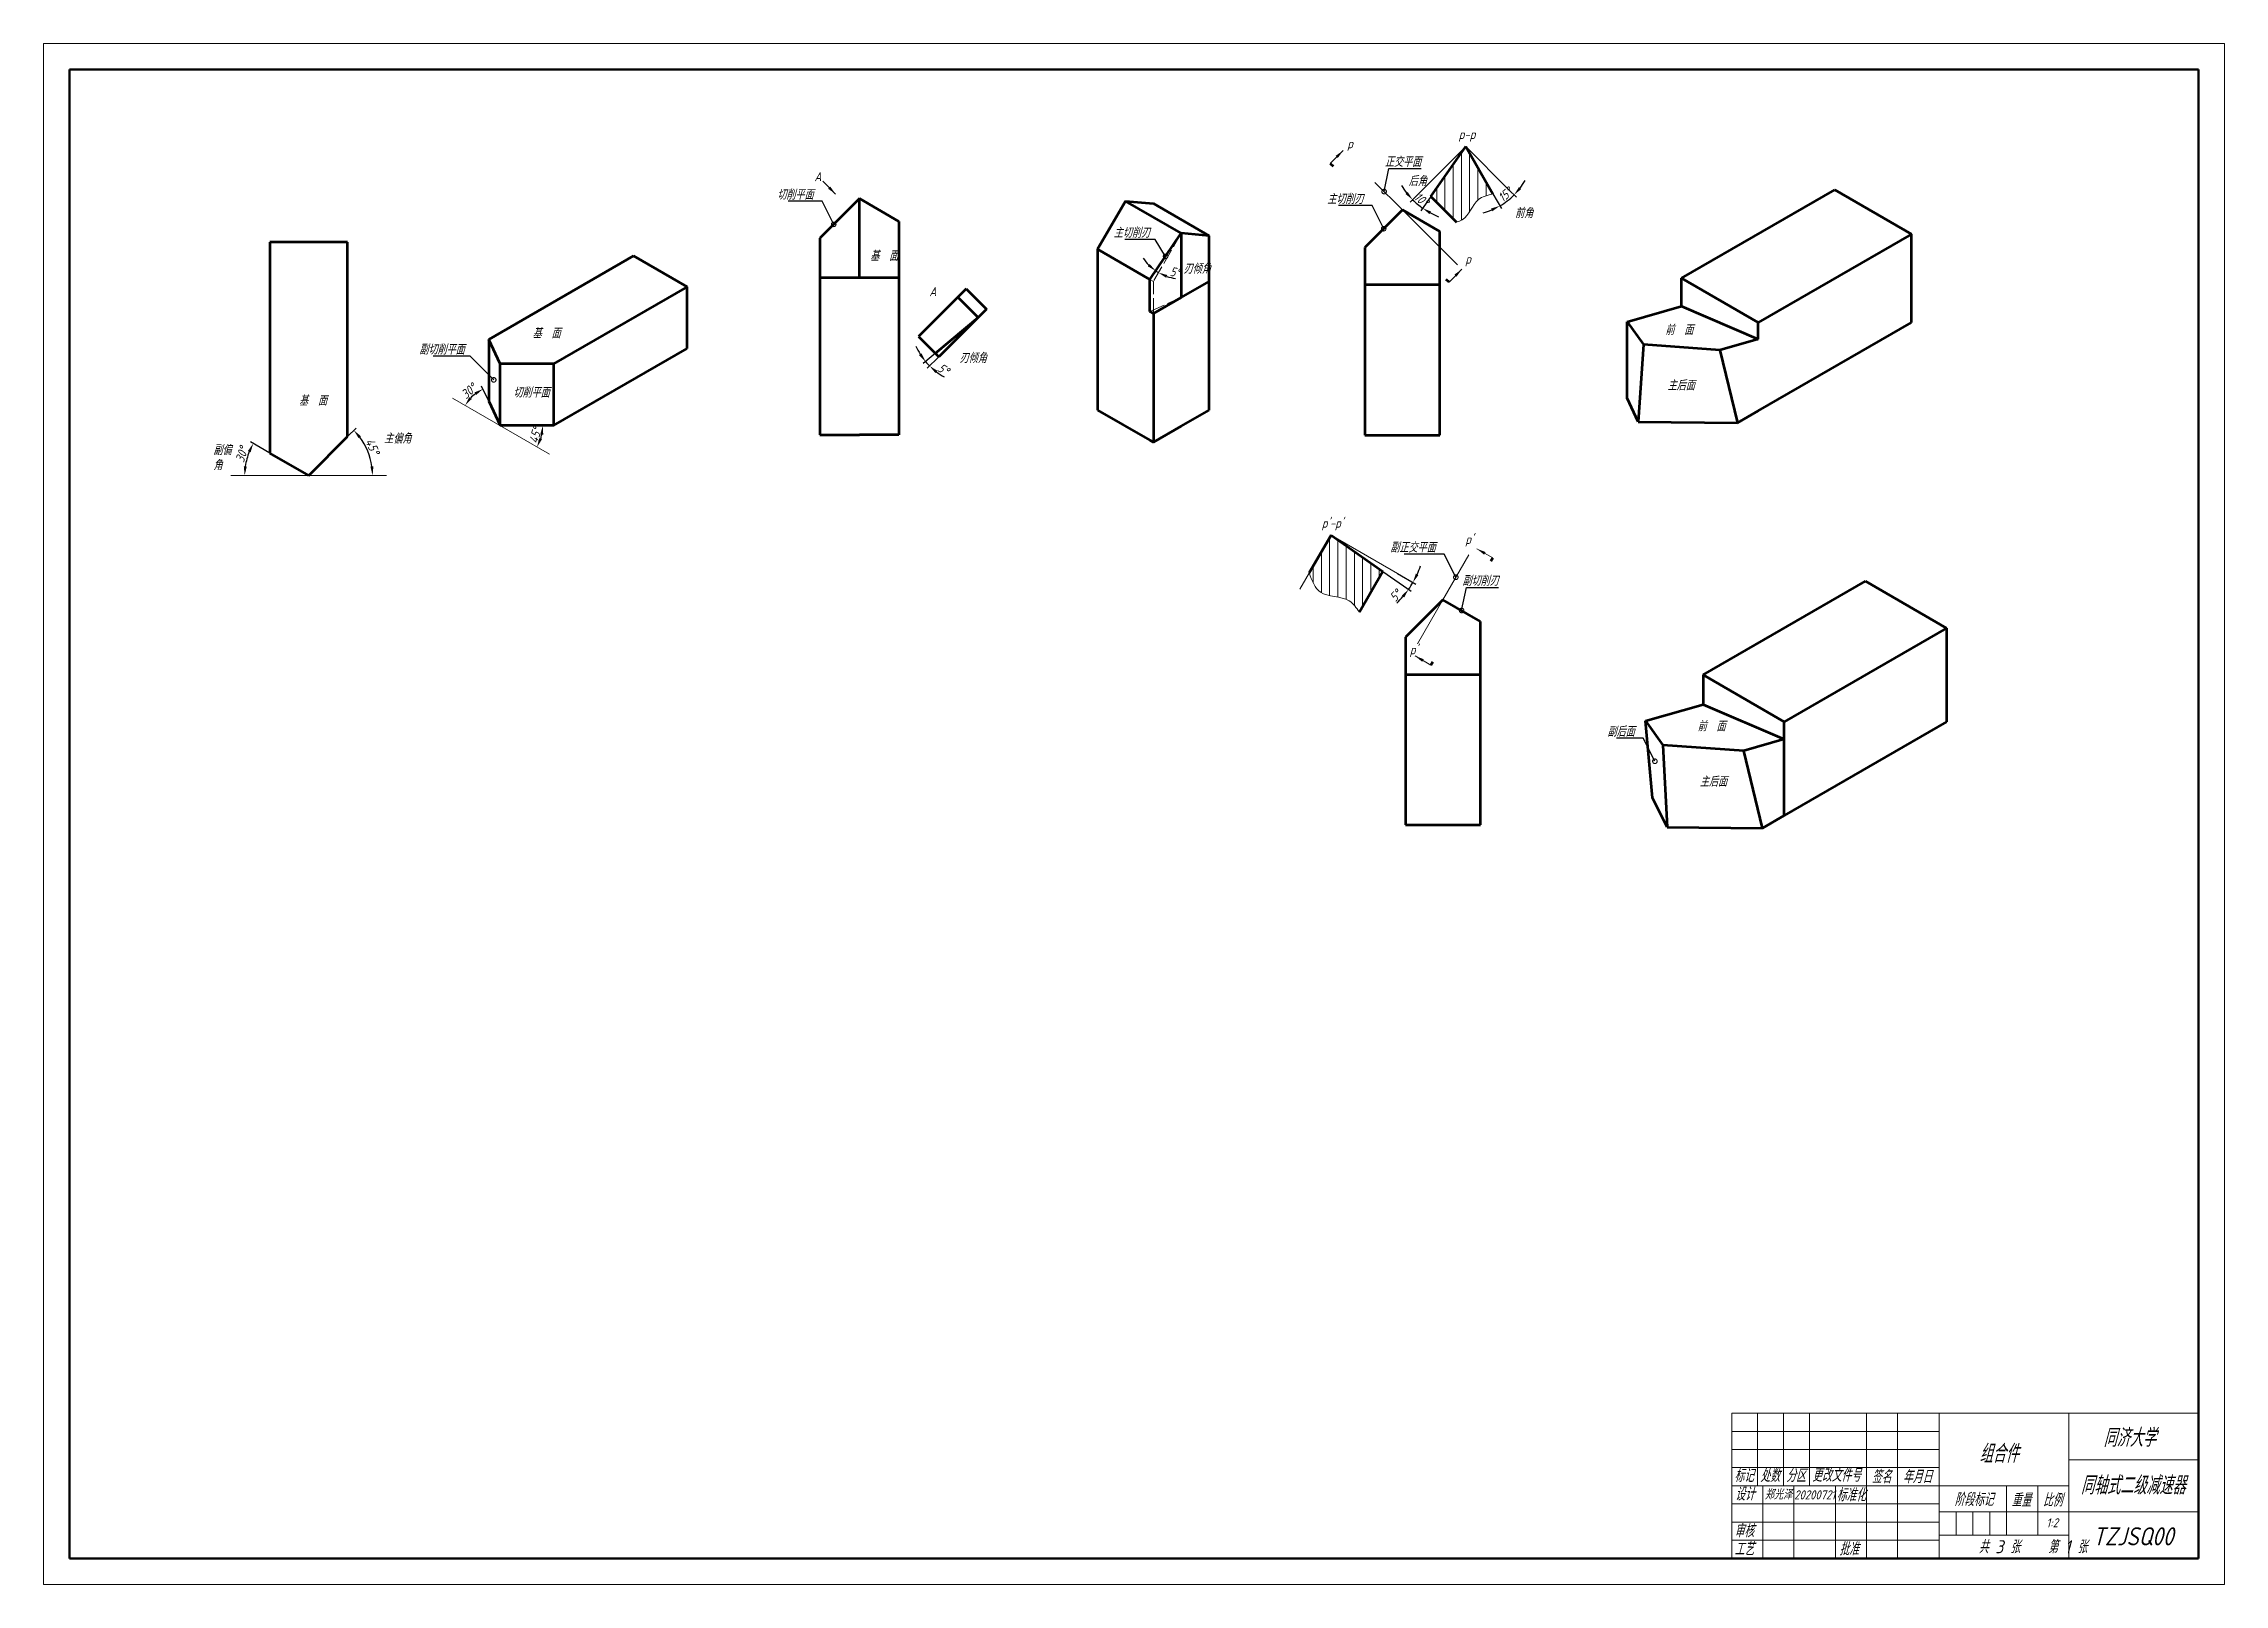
# Model space of a CAD drawing. Header units: millimetres. Extents: x 806 to 1647, y -2565 to -1971.
import ezdxf
from ezdxf.enums import TextEntityAlignment as Align

# ---------------------------------------------------------------- set-up
doc = ezdxf.new("R2010")
doc.units = ezdxf.units.MM
doc.header["$LTSCALE"] = 0.5
doc.header["$PDMODE"] = 2
doc.linetypes.add('ACAD_ISO02W100', pattern=[15, 12, -3])
doc.linetypes.add('CENTER', pattern=[50.8, 31.75, -6.35, 6.35, -6.35])
for name, color, linetype, lineweight in [('图框_内框线', 250, 'Continuous', 50), ('图框_外框线', 250, 'Continuous', 15), ('图框_标题栏属性', 250, 'Continuous', 9), ('图框_标题栏文字', 250, 'Continuous', 9), ('技术要求', 7, 'Continuous', 9), ('点画线', 7, 'CENTER', 9), ('粗实线', 250, 'Continuous', 80), ('细实线', 7, 'Continuous', 9), ('虚线', 7, 'ACAD_ISO02W100', 9)]:
    doc.layers.add(name, color=color, linetype=linetype, lineweight=lineweight)
doc.styles.add('dim', font='gbeitc.shx', dxfattribs={"bigfont": 'gbcbig.shx'})
doc.styles.add('工程字', font='gbeitc.shx', dxfattribs={"bigfont": 'gbcbig.shx'})
doc.styles.add('样式 1', font='gbeitc.shx', dxfattribs={"height": 3.5, "bigfont": 'gbcbig.shx'})
doc.dimstyles.new('tongji', dxfattribs={"dimtxt": 3.5, "dimasz": 3.5, "dimexe": 1.25, "dimexo": 0, "dimtad": 1, "dimlfac": 2, "dimdsep": 46, "dimtxsty": 'dim', "dimcen": 2.5, "dimadec": 0, "dimazin": 0, "dimtfac": 1, "dimtmove": 0, "dimatfit": 3, "dimldrblk": 'DOTSMALL', "dimfxl": 1, "dimarcsym": 0})

# ---------------------------------------------------------------- blocks, each defined once
blk = doc.blocks.new('*D40')
at = {"layer": 'Defpoints', "color": 0, "transparency": 16777216}
for p in [(923.03, -2122.77), (931.81, -2131.4), (908.03, -2137.77), (908.03, -2137.77), (938.03, -2137.77)]:
    blk.add_point(p, dxfattribs=at)
at = {"layer": '细实线', "color": 0, "lineweight": -2, "transparency": 16777216}
blk.add_line((923.03, -2122.77), (926.32, -2119.48), dxfattribs=at)
blk.add_arc((908.03, -2137.77), 24.62, 8.15331, 36.84669, dxfattribs=at)
at = {"layer": '细实线', "color": 0, "transparency": 16777216}
for points in [[(927.29, -2123.39), (928.17, -2122.63), (925.44, -2120.36)], [(932.98, -2134.24), (931.81, -2134.32), (932.65, -2137.77)]]:
    blk.add_solid(points, dxfattribs=at)
at = {"layer": '细实线', "color": 0, "transparency": 16777216, "insert": (932.6, -2126.6), "char_height": 3.5, "attachment_point": 5, "rotation": 294.45337, "style": 'dim'}
blk.add_mtext('45°', dxfattribs=at)
blk = doc.blocks.new('_DotSmall')
at = {"color": 0, "linetype": 'ByBlock', "const_width": 0.5}
blk.add_lwpolyline([(-0.0625, 0, 1), (0.0625, 0, 1)], format="xyb", close=True, dxfattribs=at)
blk = doc.blocks.new('*D41')
at = {"layer": 'Defpoints', "color": 0, "transparency": 16777216}
for p in [(883.7, -2133.48), (893.03, -2129.11), (878.03, -2137.77), (908.03, -2137.77), (908.03, -2137.77)]:
    blk.add_point(p, dxfattribs=at)
at = {"layer": '细实线', "color": 0, "lineweight": -2, "transparency": 16777216}
blk.add_line((893.03, -2129.11), (885.55, -2124.79), dxfattribs=at)
blk.add_arc((908.03, -2137.77), 24.71, 158.12365, 171.87635, dxfattribs=at)
at = {"layer": '细实线', "color": 0, "transparency": 16777216}
for points in [[(884.58, -2128.31), (885.63, -2128.82), (886.63, -2125.42)], [(884.15, -2134.32), (882.99, -2134.24), (883.32, -2137.77)]]:
    blk.add_solid(points, dxfattribs=at)
at = {"layer": '细实线', "color": 0, "transparency": 16777216, "insert": (882.19, -2129.67), "char_height": 3.5, "attachment_point": 5, "rotation": 72.59593, "style": 'dim'}
blk.add_mtext('30°', dxfattribs=at)
blk = doc.blocks.new('*D43')
at = {"layer": 'Defpoints', "color": 0, "transparency": 16777216}
for p in [(963.44, -2107.94), (981.8, -2118.54), (1002.41, -2118.54), (998.03, -2121.4), (1000.87, -2129.55)]:
    blk.add_point(p, dxfattribs=at)
at = {"layer": '细实线', "color": 0, "lineweight": -2, "transparency": 16777216}
blk.add_arc((981.8, -2118.54), 16.48, 342.19287, 347.80713, dxfattribs=at)
at = {"layer": '细实线', "color": 0, "transparency": 16777216}
for points in [[(997.32, -2121.96), (998.48, -2122.08), (998.28, -2118.54)], [(998.02, -2123.81), (996.95, -2123.34), (996.07, -2126.78)]]:
    blk.add_solid(points, dxfattribs=at)
at = {"layer": '细实线', "color": 0, "transparency": 16777216, "insert": (995.4, -2122.25), "char_height": 3.5, "attachment_point": 5, "rotation": 74.75144, "style": 'dim'}
blk.add_mtext('45%%D', dxfattribs=at)
blk = doc.blocks.new('*D44')
at = {"layer": 'Defpoints', "color": 0, "transparency": 16777216}
for p in [(963.44, -2107.94), (970.18, -2108.18), (977.44, -2109.15), (981.8, -2118.54), (1000.87, -2129.55)]:
    blk.add_point(p, dxfattribs=at)
at = {"layer": '细实线', "color": 0, "lineweight": -2, "transparency": 16777216}
blk.add_line((977.44, -2109.15), (974.72, -2103.29), dxfattribs=at)
blk.add_arc((981.8, -2118.54), 15.56, 127.80771, 137.08838, dxfattribs=at)
at = {"layer": '细实线', "color": 0, "transparency": 16777216}
for points in [[(970.87, -2108.29), (969.93, -2107.6), (968.32, -2110.76)], [(971.95, -2105.74), (972.56, -2106.74), (975.25, -2104.42)]]:
    blk.add_solid(points, dxfattribs=at)
at = {"layer": '细实线', "color": 0, "transparency": 16777216, "insert": (969.75, -2105.25), "char_height": 3.5, "attachment_point": 5, "rotation": 42.19719, "style": 'dim'}
blk.add_mtext('30%%D', dxfattribs=at)
blk = doc.blocks.new('*D46')
at = {"layer": 'Defpoints', "color": 0, "transparency": 16777216}
for p in [(1244.5, -2044.37), (1244.5, -2044.37), (1235.01, -2059.13), (1232.43, -2062.2), (1233.76, -2062.97)]:
    blk.add_point(p, dxfattribs=at)
at = {"layer": '细实线', "color": 0, "lineweight": -2, "transparency": 16777216}
for start, end in [(213.02502, 224.46826), (235.9115, 240), (251.44324, 262.88648)]:
    blk.add_arc((1244.5, -2044.37), 17.55, start, end, dxfattribs=at)
at = {"layer": '细实线', "color": 0, "transparency": 16777216}
for points in [[(1232.34, -2056.22), (1231.6, -2057.11), (1234.66, -2058.9)], [(1238.67, -2061.54), (1239.15, -2060.48), (1235.72, -2059.57)]]:
    blk.add_solid(points, dxfattribs=at)
at = {"layer": '细实线', "color": 0, "transparency": 16777216, "insert": (1242.14, -2059.36), "char_height": 3.5, "attachment_point": 5, "rotation": 351.08166, "style": 'dim'}
blk.add_mtext('5%%D', dxfattribs=at)
blk = doc.blocks.new('*D48')
at = {"layer": 'Defpoints', "color": 0, "transparency": 16777216}
for p in [(1166.19, -2076.83), (1169.39, -2073.63), (1149.67, -2090.69), (1151, -2092.02), (1146.42, -2094.43)]:
    blk.add_point(p, dxfattribs=at)
at = {"layer": '细实线', "color": 0, "lineweight": -2, "transparency": 16777216}
for p, q in [((1149.67, -2090.69), (1144.96, -2094.65)), ((1151, -2092.02), (1146.59, -2096.43))]:
    blk.add_line(p, q, dxfattribs=at)
for start, end in [(204.83354, 212.41677), (220, 225), (232.58323, 240.16646)]:
    blk.add_arc((1166.19, -2076.83), 26.46, start, end, dxfattribs=at)
at = {"layer": '细实线', "color": 0, "transparency": 16777216}
for points in [[(1144.32, -2090.68), (1143.37, -2091.37), (1145.91, -2093.85)], [(1149.72, -2098.29), (1150.49, -2097.41), (1147.47, -2095.55)]]:
    blk.add_solid(points, dxfattribs=at)
at = {"layer": '细实线', "color": 0, "transparency": 16777216, "insert": (1152.75, -2096.83), "char_height": 3.5, "attachment_point": 5, "rotation": 326.11146, "style": 'dim'}
blk.add_mtext('5°', dxfattribs=at)
blk = doc.blocks.new('*D55')
at = {"layer": 'Defpoints', "color": 0, "transparency": 16777216}
for p in [(1354.22, -2010.99), (1354.22, -2010.99), (1364.74, -2029.22), (1369.34, -2032.59), (1370.88, -2027.65)]:
    blk.add_point(p, dxfattribs=at)
at = {"layer": '细实线', "color": 0, "lineweight": -2, "transparency": 16777216}
for p, q in [((1364.74, -2029.22), (1368.02, -2034.9)), ((1370.88, -2027.65), (1373.74, -2030.52))]:
    blk.add_line(p, q, dxfattribs=at)
for start, end in [(322.61281, 330.22562), (300, 315), (284.77438, 292.38719)]:
    blk.add_arc((1354.22, -2010.99), 26.36, start, end, dxfattribs=at)
at = {"layer": '细实线', "color": 0, "transparency": 16777216}
for points in [[(1375.6, -2027.38), (1374.72, -2026.61), (1372.86, -2029.63)], [(1364, -2034.84), (1364.52, -2035.89), (1367.4, -2033.82)]]:
    blk.add_solid(points, dxfattribs=at)
at = {"layer": '细实线', "color": 0, "transparency": 16777216, "insert": (1369.42, -2029.55), "char_height": 3.5, "attachment_point": 5, "rotation": 39.32979, "style": 'dim'}
blk.add_mtext('15°', dxfattribs=at)
blk = doc.blocks.new('*D56')
at = {"layer": 'Defpoints', "color": 0, "transparency": 16777216}
for p in [(1354.22, -2010.99), (1354.22, -2010.99), (1333.83, -2031.38), (1334.97, -2032.62), (1340.78, -2030.18)]:
    blk.add_point(p, dxfattribs=at)
at = {"layer": '细实线', "color": 0, "lineweight": -2, "transparency": 16777216}
for p, q in [((1333.83, -2031.38), (1332.86, -2032.35)), ((1340.78, -2030.18), (1336.9, -2035.73))]:
    blk.add_line(p, q, dxfattribs=at)
for start, end in [(211.13757, 218.06879), (225, 235), (241.93121, 248.86243)]:
    blk.add_arc((1354.22, -2010.99), 28.95, start, end, dxfattribs=at)
at = {"layer": '细实线', "color": 0, "transparency": 16777216}
for points in [[(1331.86, -2028.46), (1330.99, -2029.23), (1333.75, -2031.46)], [(1340.29, -2037.03), (1340.9, -2036.04), (1337.61, -2034.71)]]:
    blk.add_solid(points, dxfattribs=at)
at = {"layer": '细实线', "color": 0, "transparency": 16777216, "insert": (1337.14, -2031.35), "char_height": 3.5, "attachment_point": 5, "rotation": 320, "style": 'dim'}
blk.add_mtext('10°', dxfattribs=at)
blk = doc.blocks.new('*D66')
at = {"layer": 'Defpoints', "color": 0, "transparency": 16777216}
for p in [(1302.28, -2160.75), (1302.28, -2160.75), (1322.31, -2174.77), (1327.94, -2175.56), (1333.33, -2179.9)]:
    blk.add_point(p, dxfattribs=at)
at = {"layer": '细实线', "color": 0, "lineweight": -2, "transparency": 16777216}
for p, q in [((1322.31, -2174.77), (1333.19, -2182.39)), ((1327.94, -2175.56), (1334.96, -2179.61))]:
    blk.add_line(p, q, dxfattribs=at)
for start, end in [(335.49896, 340.99792), (314.00208, 319.50104), (325, 330)]:
    blk.add_arc((1302.28, -2160.75), 36.48, start, end, dxfattribs=at)
at = {"layer": '细实线', "color": 0, "transparency": 16777216}
for points in [[(1336, -2176.14), (1334.96, -2175.61), (1333.88, -2178.99)], [(1329.56, -2184.08), (1330.48, -2184.8), (1332.17, -2181.67)]]:
    blk.add_solid(points, dxfattribs=at)
at = {"layer": '细实线', "color": 0, "transparency": 16777216, "insert": (1327.12, -2184.12), "char_height": 3.5, "attachment_point": 5, "rotation": 46.75156, "style": 'dim'}
blk.add_mtext('5°', dxfattribs=at)

msp = doc.modelspace()

# ---------------------------------------------------------------- hatches: boundary and pattern name
at = {"layer": '细实线'}
h = msp.add_hatch(dxfattribs=at)
h.set_pattern_fill('ANSI31', color=256, angle=45)
edge = h.paths.add_edge_path()
edge.add_line((1322.3061, -2174.7695), (1302.2814, -2160.7481))
edge.add_line((1302.2814, -2160.7481), (1293.8708, -2175.3158))
edge.add_spline(control_points=[(1293.8708, -2175.3158), (1294.9294, -2178.2799), (1297.4199, -2185.2529), (1308.6005, -2183.7847), (1312.0691, -2188.7828), (1313.2408, -2190.4711)], knot_values=[0, 0, 0, 0, 8.57606553, 20.17555844, 26.09233101, 26.09233101, 26.09233101, 26.09233101], degree=3, periodic=0)
edge.add_line((1313.2408, -2190.4711), (1322.3061, -2174.7695))
edge = h.paths.add_edge_path()
edge.add_line((1354.218, -2010.9914), (1340.7789, -2030.1845))
edge.add_line((1340.7789, -2030.1845), (1350.6812, -2040.0868))
edge.add_spline(control_points=[(1350.6812, -2040.0868), (1351.4548, -2039.8247), (1355.4229, -2038.4804), (1357.2372, -2030.9916), (1362.6794, -2029.7053), (1364.7411, -2029.218)], knot_values=[0, 0, 0, 0, 2.40195017, 12.32031139, 18.36960037, 18.36960037, 18.36960037, 18.36960037], degree=3, periodic=0)
edge.add_line((1364.7411, -2029.218), (1354.218, -2010.9914))

# ---------------------------------------------------------------- linework, layer by layer
at = {"layer": '图框_内框线'}
for p, q in [((1636.7951, -1981.2749), (815.7951, -1981.2749)), ((815.7951, -2555.2749), (815.7951, -1981.2749)), ((1636.7951, -2555.2749), (1636.7951, -1981.2749)), ((1636.7951, -2555.2749), (815.7951, -2555.2749))]:
    msp.add_line(p, q, dxfattribs=at)
at = {"layer": '图框_外框线'}
for p, q in [((1646.7951, -1971.2749), (805.7951, -1971.2749)), ((805.7951, -2565.2749), (805.7951, -1971.2749)), ((1646.7951, -2565.2749), (1646.7951, -1971.2749)), ((1466.7951, -2499.2749), (1466.7951, -2527.2749)), ((1476.7951, -2527.2749), (1476.7951, -2499.2749)), ((1486.7951, -2499.2749), (1486.7951, -2527.2749)), ((1508.7951, -2527.2749), (1508.7951, -2499.2749)), ((1520.7951, -2499.2749), (1520.7951, -2527.2749)), ((1536.7951, -2499.2749), (1536.7951, -2555.2749)), ((1586.7951, -2499.2749), (1586.7951, -2555.2749)), ((1636.7951, -2499.2749), (1612.0493, -2499.2749)), ((1456.7951, -2506.2749), (1536.7951, -2506.2749)), ((1456.7951, -2513.2749), (1536.7951, -2513.2749)), ((1456.7951, -2520.2749), (1536.7951, -2520.2749)), ((1586.7951, -2517.2749), (1636.7951, -2517.2749)), ((1456.7951, -2527.2749), (1586.7951, -2527.2749)), ((1468.7951, -2555.2749), (1468.7951, -2527.2749)), ((1480.7951, -2527.2749), (1480.7951, -2555.2749)), ((1496.7951, -2555.2749), (1496.7951, -2527.2749)), ((1508.7951, -2527.2749), (1508.7951, -2555.2749)), ((1520.7951, -2555.2749), (1520.7951, -2527.2749)), ((1562.7951, -2527.2749), (1562.7951, -2546.2749)), ((1574.7951, -2527.2749), (1574.7951, -2546.2749)), ((1456.7951, -2534.2749), (1536.7951, -2534.2749)), ((1636.7951, -2537.2749), (1536.7951, -2537.2749)), ((1543.2951, -2537.2749), (1543.2951, -2546.2749)), ((1549.7951, -2537.2749), (1549.7951, -2546.2749)), ((1556.2951, -2537.2749), (1556.2951, -2546.2749)), ((1456.7951, -2541.2749), (1536.7951, -2541.2749)), ((1586.7951, -2546.2749), (1536.7951, -2546.2749)), ((1276.7951, -2555.2749), (1456.7951, -2555.2749)), ((1456.7951, -2548.2749), (1536.7951, -2548.2749)), ((1646.7951, -2565.2749), (805.7951, -2565.2749))]:
    msp.add_line(p, q, dxfattribs=at)
msp.add_lwpolyline([(1636.7951, -2499.2749), (1456.7951, -2499.2749), (1456.7951, -2555.2749), (1636.7951, -2555.2749), (1636.7951, -2499.2749)], dxfattribs=at)
at = {"layer": '技术要求'}
for p, q in [((1306.9495, -2012.4759), (1301.9998, -2017.4256)), ((1111.2265, -2029.2857), (1106.2767, -2024.336)), ((1352.7336, -2058.26), (1347.7839, -2063.2097)), ((1358.5669, -2166.043), (1364.6291, -2169.543)), ((1334.7174, -2207.3515), (1340.7796, -2210.8515))]:
    msp.add_line(p, q, dxfattribs=at)
for points in [[(1304.0621, -2014.5382), (1306.9495, -2012.4759), (1304.8871, -2015.3632)], [(1109.1641, -2026.3984), (1111.2265, -2029.2857), (1108.3391, -2027.2234)], [(1350.6712, -2061.1473), (1352.7336, -2058.26), (1349.8463, -2060.3224)], [(1361.3063, -2168.2982), (1358.5669, -2166.043), (1361.8897, -2167.2878)], [(1338.0402, -2208.5963), (1334.7174, -2207.3515), (1337.4569, -2209.6067)]]:
    msp.add_solid(points, dxfattribs=at)
at = {"layer": '粗实线'}
for p, q in [((1301.9998, -2017.4256), (1303.0604, -2018.4863)), ((1340.7789, -2030.1845), (1354.218, -2010.9914)), ((1354.218, -2010.9914), (1364.7411, -2029.218)), ((1120.3886, -2031.0376), (1105.2028, -2046.2235)), ((1120.3886, -2031.0376), (1135.5745, -2039.8052)), ((1120.3886, -2061.4126), (1120.3886, -2031.0376)), ((1223.0206, -2031.9681), (1212.2826, -2050.5668)), ((1244.4966, -2044.3672), (1223.0206, -2031.9681)), ((1223.0206, -2031.9681), (1233.7586, -2032.9271)), ((1233.7586, -2032.9271), (1255.2346, -2045.3263)), ((1340.7789, -2030.1845), (1350.6812, -2040.0868)), ((1437.4877, -2061.7294), (1496.5449, -2027.6327)), ((1496.5449, -2027.6327), (1526.0735, -2044.6811)), ((1135.5745, -2039.8052), (1135.5745, -2122.1526)), ((1329.8258, -2035.3837), (1315.358, -2049.8515)), ((1344.2936, -2043.7367), (1329.8258, -2035.3837)), ((893.0292, -2047.77), (893.0292, -2129.1097)), ((923.0292, -2047.77), (893.0292, -2047.77)), ((923.0292, -2122.77), (923.0292, -2047.77)), ((1105.2028, -2046.2235), (1105.2028, -2122.1526)), ((1212.2826, -2050.5668), (1212.2826, -2112.5627)), ((1232.4292, -2062.1985), (1212.2826, -2050.5668)), ((1232.4292, -2062.1985), (1244.4966, -2044.3672)), ((1255.2346, -2045.3263), (1244.4966, -2044.3672)), ((1244.4966, -2044.3672), (1244.4966, -2069.1723)), ((1255.2346, -2112.5627), (1255.2346, -2045.3263)), ((1315.358, -2049.8515), (1315.358, -2122.1904)), ((1344.2936, -2122.1904), (1344.2936, -2043.7367)), ((1526.0735, -2044.6811), (1467.0163, -2078.7778)), ((1526.0735, -2078.7778), (1526.0735, -2044.6811)), ((977.4421, -2085.3567), (1033.3214, -2053.0948)), ((1053.931, -2064.9937), (1033.3214, -2053.0948)), ((1053.931, -2064.9937), (1002.407, -2094.7411)), ((1053.931, -2088.7917), (1053.931, -2064.9937)), ((1105.2028, -2061.4126), (1135.5745, -2061.4126)), ((1161.5996, -2065.8303), (1143.2046, -2084.2252)), ((1161.5996, -2065.8303), (1169.3948, -2073.6255)), ((1232.4292, -2074.6044), (1232.4292, -2062.1985)), ((1244.4966, -2069.1723), (1255.2346, -2062.9727)), ((1344.2936, -2064.3193), (1315.358, -2064.3193)), ((1347.7839, -2063.2097), (1346.7232, -2062.1491)), ((1437.4877, -2072.4751), (1437.4877, -2061.7294)), ((1467.0163, -2078.7778), (1437.4877, -2061.7294)), ((1166.1857, -2076.8347), (1149.6713, -2090.6919)), ((1169.3948, -2073.6255), (1150.9999, -2092.0205)), ((1158.3904, -2069.0394), (1166.1857, -2076.8347)), ((1233.7586, -2075.3719), (1232.4292, -2074.6044)), ((1233.7586, -2075.3719), (1244.4966, -2069.1723)), ((1233.7586, -2075.3719), (1233.7586, -2124.9619)), ((1416.4833, -2078.5053), (1437.4877, -2072.4751)), ((1437.4877, -2072.4751), (1467.0163, -2085.1739)), ((981.7975, -2094.7411), (977.4421, -2085.3567)), ((977.4421, -2085.3567), (977.4421, -2109.1546)), ((1143.2046, -2084.2252), (1150.9999, -2092.0205)), ((1416.4833, -2078.5053), (1422.7234, -2087.3019)), ((1416.4833, -2107.953), (1416.4833, -2078.5053)), ((1467.0163, -2085.1739), (1452.252, -2089.4126)), ((1467.0163, -2085.1739), (1467.0163, -2078.7778)), ((1467.0163, -2112.8744), (1526.0735, -2078.7778)), ((1002.407, -2118.539), (1053.931, -2088.7917)), ((1422.7234, -2087.3019), (1420.7422, -2117.1297)), ((1452.252, -2089.4126), (1422.7234, -2087.3019)), ((1452.252, -2089.4126), (1459.0546, -2117.4712)), ((1002.407, -2094.7411), (981.7975, -2094.7411)), ((981.7975, -2118.539), (981.7975, -2094.7411)), ((1002.407, -2094.7411), (1002.407, -2118.539)), ((977.4421, -2109.1546), (981.7975, -2118.539)), ((1420.7422, -2117.1297), (1416.4833, -2107.953)), ((1002.407, -2118.539), (981.7975, -2118.539)), ((1212.2826, -2112.5627), (1232.4292, -2124.1944)), ((1233.7586, -2124.9619), (1244.4966, -2118.7623)), ((1244.4966, -2118.7623), (1255.2346, -2112.5627)), ((1420.7422, -2117.1297), (1459.0546, -2117.4712)), ((1459.0546, -2117.4712), (1467.0163, -2112.8744)), ((908.0292, -2137.77), (923.0292, -2122.77)), ((1105.2028, -2122.1526), (1120.3886, -2122.1526)), ((1135.5745, -2122.1526), (1120.3886, -2122.1526)), ((1232.4292, -2124.1944), (1233.7586, -2124.9619)), ((1315.358, -2122.1904), (1344.2936, -2122.1904)), ((908.0292, -2137.77), (893.0292, -2129.1097)), ((1302.2814, -2160.7481), (1293.8708, -2175.3158)), ((1302.2814, -2160.7481), (1322.3061, -2174.7695)), ((1364.6291, -2169.543), (1363.8791, -2170.842)), ((1322.3061, -2174.7695), (1313.2408, -2190.4711)), ((1345.407, -2185.6467), (1330.9393, -2200.1145)), ((1359.8748, -2193.9997), (1345.407, -2185.6467)), ((1445.8114, -2214.6429), (1508.3609, -2178.5299)), ((1508.3609, -2178.5299), (1539.6356, -2196.5864)), ((1359.8748, -2272.4535), (1359.8748, -2193.9997)), ((1330.9393, -2200.1145), (1330.9393, -2272.4535)), ((1539.6356, -2196.5864), (1477.0861, -2232.6993)), ((1539.6356, -2196.5864), (1539.6356, -2232.6993)), ((1340.7796, -2210.8515), (1341.5296, -2209.5525)), ((1359.8748, -2214.5823), (1330.9393, -2214.5823)), ((1477.0861, -2232.6993), (1445.8114, -2214.6429)), ((1445.8114, -2214.6429), (1445.8114, -2226.024)), ((1423.5649, -2232.4108), (1445.8114, -2226.024)), ((1445.8114, -2226.024), (1477.0861, -2239.4737)), ((1445.8114, -2226.024), (1477.0861, -2239.4737)), ((1423.5649, -2232.4108), (1430.1741, -2241.7276)), ((1426.2615, -2262.043), (1423.5649, -2232.4108)), ((1477.0861, -2268.8123), (1477.0861, -2232.6993)), ((1539.6356, -2232.6993), (1477.0861, -2268.8123)), ((1430.1741, -2241.7276), (1431.947, -2273.3537)), ((1461.4488, -2243.9631), (1430.1741, -2241.7276)), ((1477.0861, -2239.4737), (1461.4488, -2243.9631)), ((1468.6536, -2273.6808), (1461.4488, -2243.9631)), ((1431.947, -2273.3537), (1426.2615, -2262.043)), ((1468.6536, -2273.6808), (1477.0861, -2268.8123)), ((1330.9393, -2272.4535), (1359.8748, -2272.4535)), ((1431.947, -2273.3537), (1468.6536, -2273.6808))]:
    msp.add_line(p, q, dxfattribs=at)
at = {"layer": '细实线'}
for p, q in [((1354.218, -2010.9914), (1333.8333, -2031.3761)), ((1354.218, -2010.9914), (1370.8805, -2027.6539)), ((1329.8258, -2035.3837), (1319.2192, -2024.7771)), ((1329.8258, -2035.3837), (1351.039, -2056.5969)), ((1244.4966, -2069.1723), (1244.4966, -2069.1723)), ((1000.8679, -2129.5494), (963.4411, -2107.941)), ((908.0292, -2137.77), (878.0292, -2137.77)), ((908.0292, -2137.77), (938.0292, -2137.77)), ((1302.2814, -2160.7481), (1290.2341, -2181.6146)), ((1327.9364, -2175.56), (1302.2814, -2160.7481)), ((1345.407, -2185.6467), (1355.407, -2168.3262)), ((1345.407, -2185.6467), (1335.5785, -2202.6703))]:
    msp.add_line(p, q, dxfattribs=at)
for points in [[(1364.7411, -2029.218), (1359.1106, -2031.4296), (1352.8975, -2039.1608), (1350.6812, -2040.0868)], [(1293.8708, -2175.3158), (1298.1588, -2182.7429), (1309.2652, -2186.089), (1313.2408, -2190.4711)]]:
    msp.add_spline(points, degree=3, dxfattribs=at)
at = {"layer": '虚线'}
for p, q in [((1244.4966, -2044.3672), (1233.7586, -2062.966)), ((1233.7586, -2062.966), (1232.4292, -2062.1985)), ((1233.7586, -2075.3719), (1233.7586, -2062.966)), ((1232.4292, -2074.6044), (1244.4966, -2069.1723))]:
    msp.add_line(p, q, dxfattribs=at)

# ---------------------------------------------------------------- texts
at = {"layer": '图框_标题栏属性', "style": '工程字'}
for tag, text, p in [('同济大学', 'xxx2', (1610.2277, -2508.3431)), ('组合件', 'xxx1', (1559.8374, -2514.4759)), ('同轴式二级减速器', 'xxx3', (1611.5422, -2526.7416)), ('TZJSQ00', 'xxx3', (1611.5422, -2546.7416))]:
    msp.add_attdef(tag, text=text, height=7, dxfattribs=at).set_placement(p, align=Align.MIDDLE)
msp.add_attdef('1:2', text='xxx6', height=3.5, dxfattribs=at).set_placement((1580.3957, -2541.532), align=Align.MIDDLE_CENTER)
at = {"layer": '图框_标题栏文字', "style": '工程字'}
for s, p in [('标记', (1457.7951, -2525.8362)), ('处数', (1467.7951, -2525.8362)), ('分区', (1477.7951, -2525.8362)), ('更改文件号', (1487.7951, -2525.6878)), ('签名', (1510.7951, -2526.2749)), ('年月日', (1522.7951, -2526.2749)), ('设计', (1458.1298, -2532.9264)), ('标准化', (1497.2341, -2533.2749)), ('阶段标记', (1542.6859, -2535.0749)), ('重量', (1564.6859, -2535.2749)), ('比例', (1576.7951, -2535.2749)), ('审核', (1457.8402, -2547.1265)), ('    共 3 张    第 1 张', (1541.1959, -2553.2749)), ('工艺', (1457.8402, -2554.1265)), ('批准', (1498.2652, -2554.1265))]:
    msp.add_text(s, height=5, dxfattribs=at).set_placement(p)
at = {"layer": '技术要求', "char_height": 3.5, "attachment_point": 1, "style": '样式 1'}
for s, width, insert in [('p', 4.545584, (1308.5556, -2008.1032)), ('p-p', 4.545584, (1351.5275, -2004.5182)), ('A', 4.545584, (1103.0302, -2020.8178)), ('后角', 13.533072, (1332.1722, -2022.669)), ('前角', 13.533072, (1373.1805, -2035.0012)), ('基  面', 13.533072, (1124.5316, -2051.4859)), ('刃倾角', 13.100738, (1245.3849, -2056.4483)), ('p', 4.545584, (1354.0711, -2052.5768)), ('A', 4.545584, (1147.3598, -2065.1474)), ('基  面', 13.533072, (994.3399, -2081.3098)), ('前  面', 13.533072, (1431.1501, -2080.0236)), ('刃倾角', 13.100738, (1158.996, -2090.8672)), ('主后面', 13.533072, (1432.0342, -2101.3929)), ('基  面', 13.533072, (904.2461, -2107.3449)), ('切削平面', 13.533072, (986.925, -2104.1652)), ('副偏角', 7.291838, (871.2108, -2126.3548)), ('主偏角', 13.100738, (937.0729, -2121.922)), ("p'-p'", 4.545584, (1298.7344, -2154.381)), ("p'", 4.545584, (1354.0904, -2160.6304)), ("p'", 4.545584, (1332.6754, -2203.1907))]:
    msp.add_mtext_dynamic_manual_height_columns(s, width=width, gutter_width=17.5, heights=[0], dxfattribs=dict(at, insert=insert))
at = {"layer": '技术要求', "char_height": 3.5, "attachment_point": 9, "style": 'dim'}
for s, insert in [('正交平面', (1337.0193, -2018.7948)), ('切削平面', (1102.6757, -2031.4258)), ('主切削刃', (1314.785, -2033.0997)), ('主切削刃', (1232.4504, -2046.1377)), ('副切削平面', (968.1356, -2091.1357)), ('副正交平面', (1342.6001, -2167.4686)), ('副切削刃', (1366.9055, -2180.3054))]:
    msp.add_mtext(s, dxfattribs=dict(at, insert=insert))
at = {"layer": '点画线', "char_height": 3.5, "attachment_point": 5, "style": '工程字'}
for s, width, insert in [('郑光泽', 12, (1474.7951, -2530.7749)), ('20200721', 16, (1488.7951, -2530.7749))]:
    msp.add_mtext_dynamic_manual_height_columns(s, width=width, gutter_width=17.5, heights=[0], dxfattribs=dict(at, insert=insert))
at = {"layer": '细实线', "insert": (1419.3596, -2238.4259), "char_height": 3.5, "attachment_point": 9, "style": 'dim'}
msp.add_mtext('副后面', dxfattribs=at)
at = {"layer": '细实线', "char_height": 3.5, "attachment_point": 1, "style": '样式 1'}
for s, insert in [('前  面', (1443.5906, -2232.8222)), ('主后面', (1444.4747, -2254.1915))]:
    msp.add_mtext_dynamic_manual_height_columns(s, width=13.533072, gutter_width=17.5, heights=[0], dxfattribs=dict(at, insert=insert))

# ---------------------------------------------------------------- dimensions: what is measured, and where the dimension line sits
at = {"layer": '细实线'}
for base, line1, line2, picture, middle in [((1334.9723, -2032.6177), ((1340.7789, -2030.1845), (1354.218, -2010.9914)), ((1354.218, -2010.9914), (1333.8333, -2031.3761)), '*D56', (1335.6094, -2033.1683)), ((1369.3382, -2032.5853), ((1354.218, -2010.9914), (1364.7411, -2029.218)), ((1354.218, -2010.9914), (1370.8805, -2027.6539)), '*D55', (1370.9253, -2031.3821)), ((1146.4165, -2094.4277), ((1166.1857, -2076.8347), (1149.6713, -2090.6919)), ((1169.3948, -2073.6255), (1150.9999, -2092.0205)), '*D48', (1151.43, -2098.803)), ((883.6985, -2133.4798), ((908.0292, -2137.77), (878.0292, -2137.77)), ((908.0292, -2137.77), (893.0292, -2129.1097)), '*D41', (884.4542, -2130.3802)), ((931.8068, -2131.3988), ((908.0292, -2137.77), (938.0292, -2137.77)), ((908.0292, -2137.77), (923.0292, -2122.77)), '*D40', (930.4374, -2127.58)), ((1333.3317, -2179.9002), ((1302.2814, -2160.7481), (1322.3061, -2174.7695)), ((1327.9364, -2175.56), (1302.2814, -2160.7481)), '*D66', (1328.8544, -2185.7441))]:
    dim = msp.add_angular_dim_2l(base=base, line1=line1, line2=line2, dimstyle='tongji', dxfattribs=at)
    dim.commit()
    dim.dimension.update_dxf_attribs({"geometry": picture, "text_midpoint": middle, "dimtype": 162})
for base, line1, line2, text, picture, middle in [((1235.0069, -2059.1344), ((1244.4966, -2044.3672), (1233.7586, -2062.966)), ((1232.4292, -2062.1985), (1244.4966, -2044.3672)), '5%%D', '*D46', (1241.7754, -2061.7085)), ((970.1768, -2108.1849), ((1000.8679, -2129.5494), (963.4411, -2107.941)), ((977.4421, -2109.1546), (981.7975, -2118.539)), '30%%D', '*D44', (971.3432, -2107.0084)), ((998.0251, -2121.4004), ((1000.8679, -2129.5494), (963.4411, -2107.941)), ((1002.407, -2118.539), (981.7975, -2118.539)), '45%%D', '*D43', (997.6953, -2122.8729))]:
    dim = msp.add_angular_dim_2l(base=base, line1=line1, line2=line2, text=text, dimstyle='tongji', dxfattribs=at)
    dim.commit()
    dim.dimension.update_dxf_attribs({"geometry": picture, "text_midpoint": middle, "dimtype": 162})

# ---------------------------------------------------------------- leaders
at = {"layer": '技术要求', "annotation_type": 0, "has_hookline": 1}
for points, hookline_direction, text_width in [([(1322.7547, -2028.3126), (1324.6176, -2019.4198), (1326.6664, -2019.4198)], 0, 9.7279), ([(1110.4827, -2040.9436), (1106.0261, -2032.0508), (1103.3007, -2032.0508)], 1, 9.7279), ([(1322.5919, -2042.6176), (1318.1354, -2033.7247), (1315.41, -2033.7247)], 1, 9.6893), ([(1238.4629, -2053.2828), (1234.443, -2046.7627), (1233.0754, -2046.7627)], 1, 9.6893), ([(979.3911, -2100.9059), (970.2458, -2091.7607), (968.7606, -2091.7607)], 1, 12.1213), ([(1350.407, -2176.9864), (1345.9505, -2168.0936), (1343.2251, -2168.0936)], 1, 12.1213), ([(1352.6409, -2189.8232), (1354.5038, -2180.9304), (1356.7456, -2180.9304)], 0, 9.5349)]:
    msp.add_leader(points, dimstyle='tongji', dxfattribs=dict(at, hookline_direction=hookline_direction, text_width=text_width))
at = {"layer": '细实线', "annotation_type": 0, "has_hookline": 1, "hookline_direction": 1, "text_width": 7.0257}
msp.add_leader([(1427.1665, -2247.9437), (1422.7099, -2239.0509), (1419.9846, -2239.0509)], dimstyle='tongji', dxfattribs=at)

doc.saveas('drawing.dxf')
